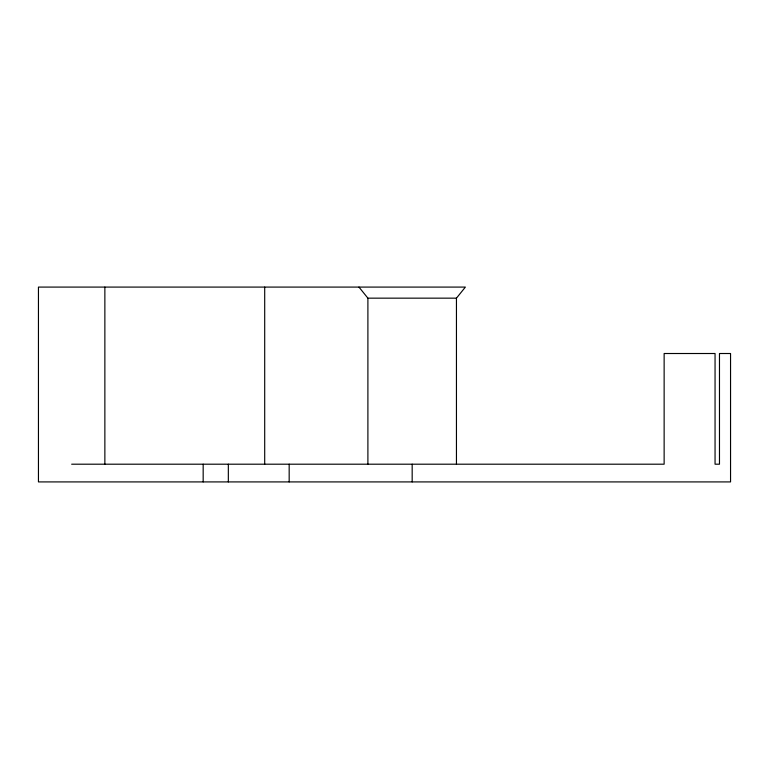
<?xml version="1.0" encoding="UTF-8"?>
<svg xmlns="http://www.w3.org/2000/svg" width="769" height="769" viewBox="0 0 769 769"><rect width="100%" height="100%" fill="white"/><g stroke="black" fill="none" stroke-linecap="round" stroke-linejoin="round"><path stroke-width="1.15" d="M456.45 464.197L456.45 298.161L465.38 287.087L38.45 287.087L38.45 481.913L730.55 481.913L730.55 353.509L719.476 353.509L719.476 464.197L715.055 464.197L715.055 353.509L664.137 353.509L664.137 464.197L71.661 464.197M358.969 287.087L367.899 298.161L456.45 298.161M412.174 464.197L412.174 481.913M367.899 298.161L367.899 464.197M289.173 464.197L289.173 481.913M264.699 287.087L264.699 464.197M228.335 464.197L228.335 481.913M203.17 464.197L203.17 481.913M104.863 287.087L104.863 464.197"/></g></svg>
